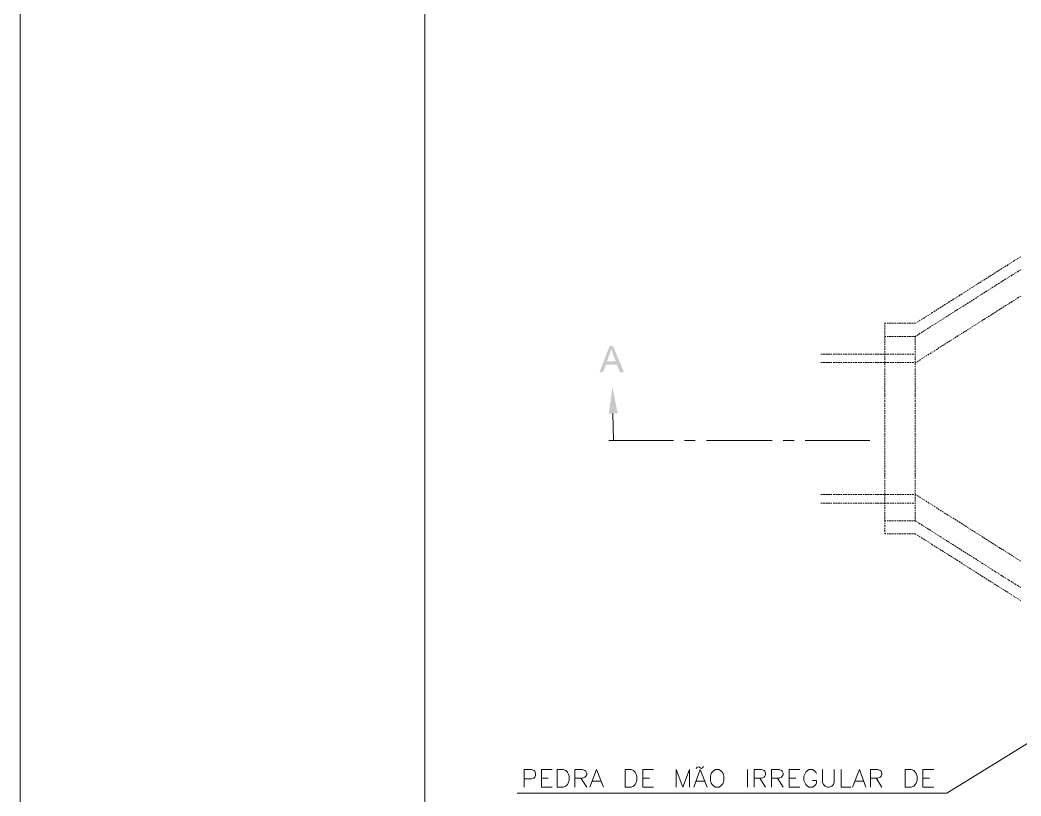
# Model space of a CAD drawing. Header units: feet. Extents: x 203667 to 205527, y 9204857 to 9205156.
# Drawn here: x 204236.12 to 204242.97, y 9205145.51 to 9205150.82 of the extents above; entities that cross this region are included whole.
import ezdxf

# ---------------------------------------------------------------- set-up
doc = ezdxf.new("R2010")
doc.units = ezdxf.units.FT
doc.header["$LTSCALE"] = 0.3
doc.header["$MEASUREMENT"] = 0
doc.layers.add('DRENAGEM a executar', color=242, linetype='Continuous', lineweight=30)

msp = doc.modelspace()

# ---------------------------------------------------------------- hatches: boundary and pattern name
at = {"layer": 'DRENAGEM a executar', "lineweight": 20}
for points in [[(204240.1755, 9205148.5936), (204240.1524, 9205148.5936), (204240.0832, 9205148.4133), (204240.1062, 9205148.4133), (204240.1279, 9205148.4667), (204240.2014, 9205148.4667), (204240.1351, 9205148.4883), (204240.1538, 9205148.5402), (204240.1567, 9205148.5503), (204240.1596, 9205148.5604), (204240.1625, 9205148.5691), (204240.1639, 9205148.5748)], [(204240.1755, 9205148.5936), (204240.1639, 9205148.5748), (204240.1654, 9205148.5676), (204240.1697, 9205148.5575), (204240.1726, 9205148.5489), (204240.1755, 9205148.5359), (204240.1957, 9205148.4883), (204240.1351, 9205148.4883), (204240.2014, 9205148.4667), (204240.2231, 9205148.4133), (204240.2505, 9205148.4133)], [(204240.1466, 9205148.1306), (204240.1726, 9205148.3123), (204240.2072, 9205148.1335)]]:
    msp.add_hatch(color=7, dxfattribs=at).paths.add_polyline_path(points)

# ---------------------------------------------------------------- linework, layer by layer
at = {"layer": 'DRENAGEM a executar', "color": 7, "lineweight": 20}
msp.add_lwpolyline([(204236.1186, 9205135.4888), (204264.2641, 9205135.4888), (204264.2641, 9205156.1344), (204236.1186, 9205156.1344)], close=True, dxfattribs=at)
for points in [[(204238.8889, 9205154.4118), (204238.8889, 9205137.7706), (204262.0205, 9205137.7706), (204262.0205, 9205154.4118)], [(204242.9129, 9205149.1719), (204242.9216, 9205149.1777)], [(204242.9259, 9205149.1806), (204242.936, 9205149.1864)], [(204242.9403, 9205149.1907), (204242.9504, 9205149.195)], [(204242.9562, 9205149.1994), (204242.9649, 9205149.2037)], [(204242.7976, 9205149.0984), (204242.8091, 9205149.1056)], [(204242.812, 9205149.1085), (204242.8221, 9205149.1143)], [(204242.8278, 9205149.1171), (204242.8365, 9205149.1229)], [(204242.8408, 9205149.1258), (204242.8495, 9205149.1316)], [(204242.8553, 9205149.1344), (204242.8653, 9205149.1417)], [(204242.8697, 9205149.1431), (204242.8798, 9205149.1503)], [(204242.8841, 9205149.1546), (204242.8928, 9205149.159)], [(204242.8985, 9205149.1633), (204242.9072, 9205149.1676)], [(204242.9403, 9205149.0998), (204242.949, 9205149.1056)], [(204242.9533, 9205149.1085), (204242.9649, 9205149.1157)], [(204242.6836, 9205149.0263), (204242.6937, 9205149.0335)], [(204242.698, 9205149.0364), (204242.7081, 9205149.0421)], [(204242.7125, 9205149.045), (204242.7226, 9205149.0508)], [(204242.7269, 9205149.0537), (204242.7355, 9205149.0609)], [(204242.7413, 9205149.0623), (204242.7514, 9205149.0695)], [(204242.7543, 9205149.0724), (204242.7658, 9205149.0782)], [(204242.7702, 9205149.0811), (204242.7788, 9205149.0869)], [(204242.7846, 9205149.0897), (204242.7932, 9205149.0969)], [(204242.8264, 9205149.0277), (204242.8351, 9205149.0349)], [(204242.8394, 9205149.0364), (204242.8495, 9205149.0436)], [(204242.8538, 9205149.0465), (204242.8639, 9205149.0522)], [(204242.8697, 9205149.0551), (204242.8783, 9205149.0609)], [(204242.8827, 9205149.0638), (204242.8913, 9205149.0695)], [(204242.8971, 9205149.0724), (204242.9072, 9205149.0796)], [(204242.9101, 9205149.0811), (204242.9216, 9205149.0883)], [(204242.9259, 9205149.0912), (204242.9346, 9205149.0969)], [(204242.5827, 9205148.9643), (204242.5942, 9205148.9686)], [(204242.5985, 9205148.9729), (204242.6072, 9205148.9787)], [(204242.6129, 9205148.9816), (204242.6216, 9205148.9873)], [(204242.6259, 9205148.9917), (204242.6375, 9205148.996)], [(204242.6404, 9205149.0003), (204242.6504, 9205149.0046)], [(204242.6562, 9205149.009), (204242.6649, 9205149.0133)], [(204242.6692, 9205149.0176), (204242.6793, 9205149.0248)], [(204242.7254, 9205148.9643), (204242.7355, 9205148.97)], [(204242.7413, 9205148.9744), (204242.75, 9205148.9787)], [(204242.7543, 9205148.983), (204242.7629, 9205148.9873)], [(204242.7687, 9205148.9917), (204242.7774, 9205148.9989)], [(204242.7831, 9205149.0003), (204242.7932, 9205149.0075)], [(204242.7961, 9205149.0104), (204242.8062, 9205149.0162)], [(204242.812, 9205149.0191), (204242.8206, 9205149.0248)], [(204242.4687, 9205148.8907), (204242.4803, 9205148.8979)], [(204242.4846, 9205148.8994), (204242.4932, 9205148.9066)], [(204242.499, 9205148.908), (204242.5077, 9205148.9152)], [(204242.512, 9205148.9181), (204242.5235, 9205148.9239)], [(204242.5264, 9205148.9268), (204242.5365, 9205148.9325)], [(204242.5423, 9205148.9354), (204242.5509, 9205148.9426)], [(204242.5553, 9205148.9441), (204242.5639, 9205148.9513)], [(204242.5697, 9205148.9556), (204242.5798, 9205148.9599)], [(204242.6115, 9205148.8921), (204242.6216, 9205148.8979)], [(204242.6259, 9205148.9008), (204242.636, 9205148.9066)], [(204242.6404, 9205148.9094), (204242.649, 9205148.9167)], [(204242.6548, 9205148.9181), (204242.6649, 9205148.9253)], [(204242.6678, 9205148.9296), (204242.6793, 9205148.934)], [(204242.6836, 9205148.9383), (204242.6923, 9205148.9426)], [(204242.698, 9205148.9469), (204242.7067, 9205148.9527)], [(204242.711, 9205148.9556), (204242.7226, 9205148.9614)], [(204242.9, 9205148.8921), (204242.9086, 9205148.8994)], [(204242.9144, 9205148.9037), (204242.923, 9205148.908)], [(204242.9274, 9205148.9123), (204242.9389, 9205148.9167)], [(204242.9418, 9205148.921), (204242.9519, 9205148.9268)], [(204242.9577, 9205148.9296), (204242.9663, 9205148.9354)], [(204242.3706, 9205148.8272), (204242.3793, 9205148.8344)], [(204242.3851, 9205148.8373), (204242.3937, 9205148.8431)], [(204242.398, 9205148.846), (204242.4081, 9205148.8518)], [(204242.4125, 9205148.8546), (204242.4226, 9205148.8619)], [(204242.4283, 9205148.8633), (204242.437, 9205148.8705)], [(204242.4413, 9205148.8734), (204242.45, 9205148.8792)], [(204242.4557, 9205148.882), (204242.4658, 9205148.8878)], [(204242.512, 9205148.8287), (204242.5206, 9205148.8359)], [(204242.5264, 9205148.8373), (204242.5351, 9205148.8445)], [(204242.5394, 9205148.8474), (204242.5509, 9205148.8532)], [(204242.5538, 9205148.8561), (204242.5639, 9205148.8619)], [(204242.5697, 9205148.8647), (204242.5783, 9205148.8705)], [(204242.5827, 9205148.8734), (204242.5928, 9205148.8806)], [(204242.5971, 9205148.882), (204242.6072, 9205148.8893)], [(204242.786, 9205148.8215), (204242.7947, 9205148.8272)], [(204242.799, 9205148.8301), (204242.8091, 9205148.8359)], [(204242.8134, 9205148.8388), (204242.8235, 9205148.846)], [(204242.8278, 9205148.8474), (204242.8379, 9205148.8546)], [(204242.8423, 9205148.8561), (204242.8524, 9205148.8633)], [(204242.8567, 9205148.8662), (204242.8653, 9205148.8719)], [(204242.8711, 9205148.8748), (204242.8812, 9205148.8806)], [(204242.8841, 9205148.8835), (204242.8956, 9205148.8907)], [(204242.2567, 9205148.7566), (204242.2654, 9205148.7609)], [(204242.2697, 9205148.7652), (204242.2783, 9205148.7695)], [(204242.2841, 9205148.7739), (204242.2942, 9205148.7796)], [(204242.2985, 9205148.7825), (204242.3086, 9205148.7883)], [(204242.3129, 9205148.7926), (204242.3216, 9205148.7969)], [(204242.3274, 9205148.8013), (204242.336, 9205148.8056)], [(204242.3418, 9205148.8099), (204242.3519, 9205148.8143)], [(204242.3548, 9205148.8186), (204242.3649, 9205148.8258)], [(204242.398, 9205148.7566), (204242.4067, 9205148.7623)], [(204242.4125, 9205148.7652), (204242.4211, 9205148.771)], [(204242.4254, 9205148.7753), (204242.437, 9205148.7796)], [(204242.4399, 9205148.784), (204242.45, 9205148.7883)], [(204242.4557, 9205148.7926), (204242.4644, 9205148.7998)], [(204242.4687, 9205148.8013), (204242.4774, 9205148.8085)], [(204242.4831, 9205148.8114), (204242.4932, 9205148.8171)], [(204242.4961, 9205148.82), (204242.5077, 9205148.8258)], [(204242.6851, 9205148.758), (204242.6937, 9205148.7623)], [(204242.6995, 9205148.7667), (204242.7096, 9205148.7739)], [(204242.7125, 9205148.7753), (204242.724, 9205148.7825)], [(204242.7283, 9205148.7854), (204242.737, 9205148.7912)], [(204242.7428, 9205148.7941), (204242.7514, 9205148.7998)], [(204242.7557, 9205148.8027), (204242.7673, 9205148.8099)], [(204242.7702, 9205148.8114), (204242.7803, 9205148.8186)], [(204242.0346, 9205148.7407), (204242.0346, 9205148.7494), (204242.0432, 9205148.7494)], [(204242.0346, 9205148.7234), (204242.0346, 9205148.7335)], [(204242.0346, 9205148.7061), (204242.0346, 9205148.7176)], [(204242.0346, 9205148.6888), (204242.0346, 9205148.7003)], [(204242.0505, 9205148.7494), (204242.0605, 9205148.7494)], [(204242.0663, 9205148.7494), (204242.0779, 9205148.7494)], [(204242.0836, 9205148.7494), (204242.0952, 9205148.7494)], [(204242.1009, 9205148.7494), (204242.111, 9205148.7494)], [(204242.1182, 9205148.7494), (204242.1283, 9205148.7494)], [(204242.1341, 9205148.7494), (204242.1456, 9205148.7494)], [(204242.15, 9205148.7494), (204242.1629, 9205148.7494)], [(204242.1687, 9205148.7494), (204242.1788, 9205148.7494)], [(204242.186, 9205148.7494), (204242.1961, 9205148.7494)], [(204242.2004, 9205148.7494), (204242.2134, 9205148.7494)], [(204242.2178, 9205148.7494), (204242.2307, 9205148.7494)], [(204242.2351, 9205148.7494), (204242.2437, 9205148.7494)], [(204242.2437, 9205148.7494), (204242.2509, 9205148.7522)], [(204242.2841, 9205148.683), (204242.2928, 9205148.6902)], [(204242.2985, 9205148.6931), (204242.3072, 9205148.6989)], [(204242.3115, 9205148.7018), (204242.3216, 9205148.7075)], [(204242.3259, 9205148.7104), (204242.336, 9205148.7176)], [(204242.3418, 9205148.7191), (204242.3504, 9205148.7263)], [(204242.3548, 9205148.7306), (204242.3634, 9205148.7349)], [(204242.3692, 9205148.7393), (204242.3793, 9205148.7436)], [(204242.3822, 9205148.7479), (204242.3937, 9205148.7522)], [(204242.5711, 9205148.6844), (204242.5798, 9205148.6917)], [(204242.5855, 9205148.6931), (204242.5956, 9205148.7003)], [(204242.5985, 9205148.7046), (204242.6101, 9205148.709)], [(204242.6144, 9205148.7133), (204242.623, 9205148.7176)], [(204242.6288, 9205148.7219), (204242.6375, 9205148.7277)], [(204242.6418, 9205148.7306), (204242.6533, 9205148.7364)], [(204242.6562, 9205148.7407), (204242.6663, 9205148.745)], [(204242.6721, 9205148.7494), (204242.6807, 9205148.7537)], [(204242.0346, 9205148.6729), (204242.0346, 9205148.683)], [(204242.0346, 9205148.6585), (204242.0346, 9205148.6657)], [(204242.0346, 9205148.6498), (204242.0346, 9205148.6585), (204242.0432, 9205148.6585)], [(204242.0346, 9205148.6325), (204242.0346, 9205148.6455)], [(204242.0346, 9205148.6152), (204242.0346, 9205148.6282)], [(204242.0505, 9205148.6585), (204242.0605, 9205148.6585)], [(204242.0663, 9205148.6585), (204242.0779, 9205148.6585)], [(204242.0836, 9205148.6585), (204242.0952, 9205148.6585)], [(204242.1009, 9205148.6585), (204242.111, 9205148.6585)], [(204242.1182, 9205148.6585), (204242.1283, 9205148.6585)], [(204242.1341, 9205148.6585), (204242.1456, 9205148.6585)], [(204242.15, 9205148.6585), (204242.1629, 9205148.6585)], [(204242.1687, 9205148.6585), (204242.1788, 9205148.6585)], [(204242.186, 9205148.6585), (204242.1961, 9205148.6585)], [(204242.2004, 9205148.6585), (204242.2134, 9205148.6585)], [(204242.2178, 9205148.6585), (204242.2307, 9205148.6585)], [(204242.2351, 9205148.6585), (204242.2437, 9205148.6585), (204242.2437, 9205148.6498)], [(204242.2423, 9205148.6585), (204242.2495, 9205148.6628)], [(204242.2437, 9205148.6455), (204242.2437, 9205148.6325)], [(204242.2437, 9205148.6282), (204242.2437, 9205148.6152)], [(204242.2553, 9205148.6657), (204242.2654, 9205148.6715)], [(204242.2682, 9205148.6744), (204242.2783, 9205148.6816)], [(204242.4716, 9205148.6224), (204242.4817, 9205148.6282)], [(204242.4846, 9205148.6311), (204242.4947, 9205148.6369)], [(204242.5004, 9205148.6397), (204242.5091, 9205148.6455)], [(204242.5149, 9205148.6484), (204242.5235, 9205148.6556)], [(204242.5279, 9205148.657), (204242.5379, 9205148.6643)], [(204242.5423, 9205148.6671), (204242.5524, 9205148.6729)], [(204242.5581, 9205148.6758), (204242.5668, 9205148.6816)], [(204242.0346, 9205148.6008), (204242.0346, 9205148.6109)], [(204242.0346, 9205148.5835), (204242.0346, 9205148.5936)], [(204242.0346, 9205148.5662), (204242.0346, 9205148.5777)], [(204242.0346, 9205148.5489), (204242.0346, 9205148.5604)], [(204242.2437, 9205148.6109), (204242.2437, 9205148.6008)], [(204242.2437, 9205148.5936), (204242.2437, 9205148.5835)], [(204242.2437, 9205148.5777), (204242.2437, 9205148.5662)], [(204242.2437, 9205148.5604), (204242.2437, 9205148.5489)], [(204242.3562, 9205148.5503), (204242.3663, 9205148.5546)], [(204242.3721, 9205148.559), (204242.3807, 9205148.5633)], [(204242.3865, 9205148.5676), (204242.3952, 9205148.5748)], [(204242.3995, 9205148.5763), (204242.4081, 9205148.5835)], [(204242.4139, 9205148.5864), (204242.424, 9205148.5921)], [(204242.4283, 9205148.595), (204242.4384, 9205148.6008)], [(204242.4428, 9205148.6037), (204242.4514, 9205148.6109)], [(204242.4572, 9205148.6123), (204242.4658, 9205148.6195)], [(204241.6077, 9205148.5373), (204241.5976, 9205148.5373)], [(204241.625, 9205148.5373), (204241.612, 9205148.5373)], [(204241.6423, 9205148.5373), (204241.6293, 9205148.5373)], [(204241.6596, 9205148.5373), (204241.6466, 9205148.5373)], [(204241.674, 9205148.5373), (204241.6639, 9205148.5373)], [(204241.6928, 9205148.5373), (204241.6812, 9205148.5373)], [(204241.7086, 9205148.5373), (204241.6971, 9205148.5373)], [(204241.7274, 9205148.5373), (204241.7144, 9205148.5373)], [(204241.7418, 9205148.5373), (204241.7317, 9205148.5373)], [(204241.7591, 9205148.5373), (204241.749, 9205148.5373)], [(204241.7764, 9205148.5373), (204241.7649, 9205148.5373)], [(204241.7937, 9205148.5373), (204241.7822, 9205148.5373)], [(204241.8096, 9205148.5373), (204241.7995, 9205148.5373)], [(204241.8269, 9205148.5373), (204241.8168, 9205148.5373)], [(204241.8442, 9205148.5373), (204241.8327, 9205148.5373)], [(204241.8615, 9205148.5373), (204241.85, 9205148.5373)], [(204241.8774, 9205148.5373), (204241.8673, 9205148.5373)], [(204241.8947, 9205148.5373), (204241.8846, 9205148.5373)], [(204241.912, 9205148.5373), (204241.9005, 9205148.5373)], [(204241.9293, 9205148.5373), (204241.9178, 9205148.5373)], [(204241.9466, 9205148.5373), (204241.9336, 9205148.5373)], [(204241.9625, 9205148.5373), (204241.9524, 9205148.5373)], [(204241.9798, 9205148.5373), (204241.9697, 9205148.5373)], [(204241.9971, 9205148.5373), (204241.9841, 9205148.5373)], [(204242.0144, 9205148.5373), (204242.0014, 9205148.5373)], [(204242.0303, 9205148.5373), (204242.0187, 9205148.5373)], [(204242.0346, 9205148.533), (204242.0346, 9205148.5431)], [(204242.0346, 9205148.5157), (204242.0346, 9205148.5258)], [(204242.0346, 9205148.4984), (204242.0346, 9205148.5099)], [(204242.0346, 9205148.4811), (204242.0346, 9205148.4926)], [(204242.0476, 9205148.5373), (204242.036, 9205148.5373)], [(204242.0634, 9205148.5373), (204242.0519, 9205148.5373)], [(204242.0822, 9205148.5373), (204242.0692, 9205148.5373)], [(204242.0966, 9205148.5373), (204242.0865, 9205148.5373)], [(204242.1139, 9205148.5373), (204242.1038, 9205148.5373)], [(204242.1312, 9205148.5373), (204242.1197, 9205148.5373)], [(204242.1485, 9205148.5373), (204242.137, 9205148.5373)], [(204242.1644, 9205148.5373), (204242.1543, 9205148.5373)], [(204242.1817, 9205148.5373), (204242.1716, 9205148.5373)], [(204242.199, 9205148.5373), (204242.1875, 9205148.5373)], [(204242.2163, 9205148.5373), (204242.2048, 9205148.5373)], [(204242.2336, 9205148.5373), (204242.2221, 9205148.5373)], [(204242.2437, 9205148.5431), (204242.2437, 9205148.533)], [(204242.2437, 9205148.5258), (204242.2437, 9205148.5157)], [(204242.2437, 9205148.5099), (204242.2437, 9205148.4984)], [(204242.2437, 9205148.4926), (204242.2437, 9205148.4811)], [(204242.2581, 9205148.4854), (204242.2668, 9205148.4926)], [(204242.2726, 9205148.4941), (204242.2798, 9205148.5013)], [(204242.2855, 9205148.5056), (204242.2956, 9205148.5099)], [(204242.3, 9205148.5143), (204242.3101, 9205148.5186)], [(204242.3158, 9205148.5229), (204242.323, 9205148.5287)], [(204242.3288, 9205148.5316), (204242.3375, 9205148.5373)], [(204242.3432, 9205148.5402), (204242.3533, 9205148.546)], [(204241.6077, 9205148.4796), (204241.5976, 9205148.4796)], [(204241.625, 9205148.4796), (204241.612, 9205148.4796)], [(204241.6423, 9205148.4796), (204241.6293, 9205148.4796)], [(204241.6596, 9205148.4796), (204241.6466, 9205148.4796)], [(204241.674, 9205148.4796), (204241.6639, 9205148.4796)], [(204241.6928, 9205148.4796), (204241.6812, 9205148.4796)], [(204241.7086, 9205148.4796), (204241.6971, 9205148.4796)], [(204241.7274, 9205148.4796), (204241.7144, 9205148.4796)], [(204241.7418, 9205148.4796), (204241.7317, 9205148.4796)], [(204241.7591, 9205148.4796), (204241.749, 9205148.4796)], [(204241.7764, 9205148.4796), (204241.7649, 9205148.4796)], [(204241.7937, 9205148.4796), (204241.7822, 9205148.4796)], [(204241.8096, 9205148.4796), (204241.7995, 9205148.4796)], [(204241.8269, 9205148.4796), (204241.8168, 9205148.4796)], [(204241.8442, 9205148.4796), (204241.8327, 9205148.4796)], [(204241.8615, 9205148.4796), (204241.85, 9205148.4796)], [(204241.8774, 9205148.4796), (204241.8673, 9205148.4796)], [(204241.8947, 9205148.4796), (204241.8846, 9205148.4796)], [(204241.912, 9205148.4796), (204241.9005, 9205148.4796)], [(204241.9293, 9205148.4796), (204241.9178, 9205148.4796)], [(204241.9466, 9205148.4796), (204241.9336, 9205148.4796)], [(204241.9625, 9205148.4796), (204241.9524, 9205148.4796)], [(204241.9798, 9205148.4796), (204241.9697, 9205148.4796)], [(204241.9971, 9205148.4796), (204241.9841, 9205148.4796)], [(204242.0144, 9205148.4796), (204242.0014, 9205148.4796)], [(204242.0303, 9205148.4796), (204242.0187, 9205148.4796)], [(204242.0346, 9205148.4652), (204242.0346, 9205148.4753)], [(204242.0346, 9205148.4479), (204242.0346, 9205148.458)], [(204242.0346, 9205148.4306), (204242.0346, 9205148.4407)], [(204242.0346, 9205148.4133), (204242.0346, 9205148.4248)], [(204242.0476, 9205148.4796), (204242.036, 9205148.4796)], [(204242.0634, 9205148.4796), (204242.0519, 9205148.4796)], [(204242.0822, 9205148.4796), (204242.0692, 9205148.4796)], [(204242.0966, 9205148.4796), (204242.0865, 9205148.4796)], [(204242.1139, 9205148.4796), (204242.1038, 9205148.4796)], [(204242.1312, 9205148.4796), (204242.1197, 9205148.4796)], [(204242.1485, 9205148.4796), (204242.137, 9205148.4796)], [(204242.1644, 9205148.4796), (204242.1543, 9205148.4796)], [(204242.1817, 9205148.4796), (204242.1716, 9205148.4796)], [(204242.199, 9205148.4796), (204242.1875, 9205148.4796)], [(204242.2163, 9205148.4796), (204242.2048, 9205148.4796)], [(204242.2336, 9205148.4796), (204242.2221, 9205148.4796)], [(204242.2437, 9205148.4796), (204242.2524, 9205148.4825)], [(204242.2437, 9205148.4753), (204242.2437, 9205148.4652)], [(204242.2437, 9205148.458), (204242.2437, 9205148.4479)], [(204242.2437, 9205148.4407), (204242.2437, 9205148.4306)], [(204242.2437, 9205148.4248), (204242.2437, 9205148.4133)], [(204242.0346, 9205148.396), (204242.0346, 9205148.4075)], [(204242.0346, 9205148.3801), (204242.0346, 9205148.3902)], [(204242.0346, 9205148.3628), (204242.0346, 9205148.3729)], [(204242.0346, 9205148.3455), (204242.0346, 9205148.3585)], [(204242.2437, 9205148.4075), (204242.2437, 9205148.396)], [(204242.2437, 9205148.3902), (204242.2437, 9205148.3801)], [(204242.2437, 9205148.3729), (204242.2437, 9205148.3628)], [(204242.2437, 9205148.3585), (204242.2437, 9205148.3455)], [(204242.0346, 9205148.3282), (204242.0346, 9205148.3412)], [(204242.0346, 9205148.3123), (204242.0346, 9205148.3239)], [(204242.0346, 9205148.295), (204242.0346, 9205148.3066)], [(204242.0346, 9205148.2777), (204242.0346, 9205148.2907)], [(204242.2437, 9205148.3412), (204242.2437, 9205148.3282)], [(204242.2437, 9205148.3239), (204242.2437, 9205148.3123)], [(204242.2437, 9205148.3066), (204242.2437, 9205148.295)], [(204242.2437, 9205148.2907), (204242.2437, 9205148.2777)], [(204242.0346, 9205148.2604), (204242.0346, 9205148.2734)], [(204242.0346, 9205148.246), (204242.0346, 9205148.2561)], [(204242.0346, 9205148.2287), (204242.0346, 9205148.2388)], [(204242.0346, 9205148.2114), (204242.0346, 9205148.2229)], [(204242.2437, 9205148.2734), (204242.2437, 9205148.2604)], [(204242.2437, 9205148.2561), (204242.2437, 9205148.246)], [(204242.2437, 9205148.2388), (204242.2437, 9205148.2287)], [(204242.2437, 9205148.2229), (204242.2437, 9205148.2114)], [(204242.0346, 9205148.1941), (204242.0346, 9205148.2056)], [(204242.0346, 9205148.1782), (204242.0346, 9205148.1883)], [(204242.0346, 9205148.1609), (204242.0346, 9205148.171)], [(204242.0346, 9205148.1436), (204242.0346, 9205148.1551)], [(204242.2437, 9205148.2056), (204242.2437, 9205148.1941)], [(204242.2437, 9205148.1883), (204242.2437, 9205148.1782)], [(204242.2437, 9205148.171), (204242.2437, 9205148.1609)], [(204242.2437, 9205148.1551), (204242.2437, 9205148.1436)], [(204240.1755, 9205148.1306), (204240.1798, 9205147.9474)], [(204242.0346, 9205148.1263), (204242.0346, 9205148.1378)], [(204242.0346, 9205148.109), (204242.0346, 9205148.1205)], [(204242.0346, 9205148.0931), (204242.0346, 9205148.1032)], [(204242.0346, 9205148.0758), (204242.0346, 9205148.0859)], [(204242.2437, 9205148.1378), (204242.2437, 9205148.1263)], [(204242.2437, 9205148.1205), (204242.2437, 9205148.109)], [(204242.2437, 9205148.1032), (204242.2437, 9205148.0931)], [(204242.2437, 9205148.0859), (204242.2437, 9205148.0758)], [(204242.0346, 9205148.0585), (204242.0346, 9205148.07)], [(204242.0346, 9205148.0412), (204242.0346, 9205148.0527)], [(204242.0346, 9205148.0268), (204242.0346, 9205148.0354)], [(204242.0346, 9205148.0268), (204242.0346, 9205148.021)], [(204242.0346, 9205148.0152), (204242.0346, 9205148.0037)], [(204242.2437, 9205148.07), (204242.2437, 9205148.0585)], [(204242.2437, 9205148.0527), (204242.2437, 9205148.0412)], [(204242.2437, 9205148.0354), (204242.2437, 9205148.0268)], [(204242.2437, 9205148.021), (204242.2437, 9205148.0268)], [(204242.2437, 9205148.0037), (204242.2437, 9205148.0152)], [(204240.5894, 9205147.9474), (204240.1466, 9205147.9474)], [(204240.738, 9205147.9474), (204240.6644, 9205147.9474)], [(204241.2644, 9205147.9474), (204240.8144, 9205147.9474)], [(204241.4144, 9205147.9474), (204241.3408, 9205147.9474)], [(204241.9322, 9205147.9474), (204241.4894, 9205147.9474)], [(204242.0346, 9205147.9979), (204242.0346, 9205147.9864)], [(204242.0346, 9205147.9806), (204242.0346, 9205147.9705)], [(204242.0346, 9205147.9633), (204242.0346, 9205147.9532)], [(204242.0346, 9205147.9474), (204242.0346, 9205147.9359)], [(204242.2437, 9205147.9864), (204242.2437, 9205147.9979)], [(204242.2437, 9205147.9705), (204242.2437, 9205147.9806)], [(204242.2437, 9205147.9532), (204242.2437, 9205147.9633)], [(204242.2437, 9205147.9359), (204242.2437, 9205147.9474)], [(204242.0346, 9205147.9301), (204242.0346, 9205147.9186)], [(204242.0346, 9205147.9128), (204242.0346, 9205147.9013)], [(204242.0346, 9205147.8955), (204242.0346, 9205147.8854)], [(204242.0346, 9205147.8782), (204242.0346, 9205147.8681)], [(204242.2437, 9205147.9186), (204242.2437, 9205147.9301)], [(204242.2437, 9205147.9013), (204242.2437, 9205147.9128)], [(204242.2437, 9205147.8854), (204242.2437, 9205147.8955)], [(204242.2437, 9205147.8681), (204242.2437, 9205147.8782)], [(204242.0346, 9205147.8623), (204242.0346, 9205147.8508)], [(204242.0346, 9205147.845), (204242.0346, 9205147.8335)], [(204242.0346, 9205147.8277), (204242.0346, 9205147.8176)], [(204242.0346, 9205147.8104), (204242.0346, 9205147.8003)], [(204242.2437, 9205147.8508), (204242.2437, 9205147.8623)], [(204242.2437, 9205147.8335), (204242.2437, 9205147.845)], [(204242.2437, 9205147.8176), (204242.2437, 9205147.8277)], [(204242.2437, 9205147.8003), (204242.2437, 9205147.8104)], [(204242.0346, 9205147.796), (204242.0346, 9205147.783)], [(204242.0346, 9205147.7787), (204242.0346, 9205147.7657)], [(204242.0346, 9205147.7614), (204242.0346, 9205147.7498)], [(204242.0346, 9205147.7441), (204242.0346, 9205147.7325)], [(204242.2437, 9205147.783), (204242.2437, 9205147.796)], [(204242.2437, 9205147.7657), (204242.2437, 9205147.7787)], [(204242.2437, 9205147.7498), (204242.2437, 9205147.7614)], [(204242.2437, 9205147.7325), (204242.2437, 9205147.7441)], [(204242.0346, 9205147.7282), (204242.0346, 9205147.7152)], [(204242.0346, 9205147.7109), (204242.0346, 9205147.6979)], [(204242.0346, 9205147.6936), (204242.0346, 9205147.6835)], [(204242.0346, 9205147.6763), (204242.0346, 9205147.6662)], [(204242.2437, 9205147.7152), (204242.2437, 9205147.7282)], [(204242.2437, 9205147.6979), (204242.2437, 9205147.7109)], [(204242.2437, 9205147.6835), (204242.2437, 9205147.6936)], [(204242.2437, 9205147.6662), (204242.2437, 9205147.6763)], [(204242.0346, 9205147.6604), (204242.0346, 9205147.6489)], [(204242.0346, 9205147.6431), (204242.0346, 9205147.6316)], [(204242.0346, 9205147.6258), (204242.0346, 9205147.6157)], [(204242.0346, 9205147.6085), (204242.0346, 9205147.5984)], [(204242.2437, 9205147.6489), (204242.2437, 9205147.6604)], [(204242.2437, 9205147.6316), (204242.2437, 9205147.6431)], [(204242.2437, 9205147.6157), (204242.2437, 9205147.6258)], [(204242.2437, 9205147.5984), (204242.2437, 9205147.6085)], [(204241.6077, 9205147.5768), (204241.5976, 9205147.5768)], [(204241.625, 9205147.5768), (204241.612, 9205147.5768)], [(204241.6423, 9205147.5768), (204241.6293, 9205147.5768)], [(204241.6596, 9205147.5768), (204241.6466, 9205147.5768)], [(204241.674, 9205147.5768), (204241.6639, 9205147.5768)], [(204241.6928, 9205147.5768), (204241.6812, 9205147.5768)], [(204241.7086, 9205147.5768), (204241.6971, 9205147.5768)], [(204241.7274, 9205147.5768), (204241.7144, 9205147.5768)], [(204241.7418, 9205147.5768), (204241.7317, 9205147.5768)], [(204241.7591, 9205147.5768), (204241.749, 9205147.5768)], [(204241.7764, 9205147.5768), (204241.7649, 9205147.5768)], [(204241.7937, 9205147.5768), (204241.7822, 9205147.5768)], [(204241.8096, 9205147.5768), (204241.7995, 9205147.5768)], [(204241.8269, 9205147.5768), (204241.8168, 9205147.5768)], [(204241.8442, 9205147.5768), (204241.8327, 9205147.5768)], [(204241.8615, 9205147.5768), (204241.85, 9205147.5768)], [(204241.8774, 9205147.5768), (204241.8673, 9205147.5768)], [(204241.8947, 9205147.5768), (204241.8846, 9205147.5768)], [(204241.912, 9205147.5768), (204241.9005, 9205147.5768)], [(204241.9293, 9205147.5768), (204241.9178, 9205147.5768)], [(204241.9466, 9205147.5768), (204241.9336, 9205147.5768)], [(204241.9625, 9205147.5768), (204241.9524, 9205147.5768)], [(204241.9798, 9205147.5768), (204241.9697, 9205147.5768)], [(204241.9971, 9205147.5768), (204241.9841, 9205147.5768)], [(204242.0144, 9205147.5768), (204242.0014, 9205147.5768)], [(204242.0303, 9205147.5768), (204242.0187, 9205147.5768)], [(204242.0346, 9205147.5912), (204242.0346, 9205147.5811)], [(204242.0346, 9205147.5753), (204242.0346, 9205147.5638)], [(204242.0346, 9205147.558), (204242.0346, 9205147.5465)], [(204242.0346, 9205147.5407), (204242.0346, 9205147.5306)], [(204242.0476, 9205147.5768), (204242.036, 9205147.5768)], [(204242.0634, 9205147.5768), (204242.0519, 9205147.5768)], [(204242.0822, 9205147.5768), (204242.0692, 9205147.5768)], [(204242.0966, 9205147.5768), (204242.0865, 9205147.5768)], [(204242.1139, 9205147.5768), (204242.1038, 9205147.5768)], [(204242.1312, 9205147.5768), (204242.1197, 9205147.5768)], [(204242.1485, 9205147.5768), (204242.137, 9205147.5768)], [(204242.1644, 9205147.5768), (204242.1543, 9205147.5768)], [(204242.1817, 9205147.5768), (204242.1716, 9205147.5768)], [(204242.199, 9205147.5768), (204242.1875, 9205147.5768)], [(204242.2163, 9205147.5768), (204242.2048, 9205147.5768)], [(204242.2336, 9205147.5768), (204242.2221, 9205147.5768)], [(204242.2437, 9205147.5811), (204242.2437, 9205147.5912)], [(204242.2437, 9205147.5768), (204242.2524, 9205147.5739)], [(204242.2437, 9205147.5638), (204242.2437, 9205147.5753)], [(204242.2437, 9205147.5465), (204242.2437, 9205147.558)], [(204242.2437, 9205147.5306), (204242.2437, 9205147.5407)], [(204242.2581, 9205147.571), (204242.2668, 9205147.5638)], [(204242.2726, 9205147.5623), (204242.2798, 9205147.5551)], [(204242.2855, 9205147.5508), (204242.2956, 9205147.5465)], [(204242.3, 9205147.5421), (204242.3101, 9205147.5378)], [(204242.3158, 9205147.5335), (204242.323, 9205147.5277)], [(204241.6077, 9205147.5191), (204241.5976, 9205147.5191)], [(204241.625, 9205147.5191), (204241.612, 9205147.5191)], [(204241.6423, 9205147.5191), (204241.6293, 9205147.5191)], [(204241.6596, 9205147.5191), (204241.6466, 9205147.5191)], [(204241.674, 9205147.5191), (204241.6639, 9205147.5191)], [(204241.6928, 9205147.5191), (204241.6812, 9205147.5191)], [(204241.7086, 9205147.5191), (204241.6971, 9205147.5191)], [(204241.7274, 9205147.5191), (204241.7144, 9205147.5191)], [(204241.7418, 9205147.5191), (204241.7317, 9205147.5191)], [(204241.7591, 9205147.5191), (204241.749, 9205147.5191)], [(204241.7764, 9205147.5191), (204241.7649, 9205147.5191)], [(204241.7937, 9205147.5191), (204241.7822, 9205147.5191)], [(204241.8096, 9205147.5191), (204241.7995, 9205147.5191)], [(204241.8269, 9205147.5191), (204241.8168, 9205147.5191)], [(204241.8442, 9205147.5191), (204241.8327, 9205147.5191)], [(204241.8615, 9205147.5191), (204241.85, 9205147.5191)], [(204241.8774, 9205147.5191), (204241.8673, 9205147.5191)], [(204241.8947, 9205147.5191), (204241.8846, 9205147.5191)], [(204241.912, 9205147.5191), (204241.9005, 9205147.5191)], [(204241.9293, 9205147.5191), (204241.9178, 9205147.5191)], [(204241.9466, 9205147.5191), (204241.9336, 9205147.5191)], [(204241.9625, 9205147.5191), (204241.9524, 9205147.5191)], [(204241.9798, 9205147.5191), (204241.9697, 9205147.5191)], [(204241.9971, 9205147.5191), (204241.9841, 9205147.5191)], [(204242.0144, 9205147.5191), (204242.0014, 9205147.5191)], [(204242.0303, 9205147.5191), (204242.0187, 9205147.5191)], [(204242.0346, 9205147.5234), (204242.0346, 9205147.5133)], [(204242.0346, 9205147.5075), (204242.0346, 9205147.496)], [(204242.0346, 9205147.4902), (204242.0346, 9205147.4787)], [(204242.0346, 9205147.4729), (204242.0346, 9205147.4628)], [(204242.0476, 9205147.5191), (204242.036, 9205147.5191)], [(204242.0634, 9205147.5191), (204242.0519, 9205147.5191)], [(204242.0822, 9205147.5191), (204242.0692, 9205147.5191)], [(204242.0966, 9205147.5191), (204242.0865, 9205147.5191)], [(204242.1139, 9205147.5191), (204242.1038, 9205147.5191)], [(204242.1312, 9205147.5191), (204242.1197, 9205147.5191)], [(204242.1485, 9205147.5191), (204242.137, 9205147.5191)], [(204242.1644, 9205147.5191), (204242.1543, 9205147.5191)], [(204242.1817, 9205147.5191), (204242.1716, 9205147.5191)], [(204242.199, 9205147.5191), (204242.1875, 9205147.5191)], [(204242.2163, 9205147.5191), (204242.2048, 9205147.5191)], [(204242.2336, 9205147.5191), (204242.2221, 9205147.5191)], [(204242.2437, 9205147.5133), (204242.2437, 9205147.5234)], [(204242.2437, 9205147.496), (204242.2437, 9205147.5075)], [(204242.2437, 9205147.4787), (204242.2437, 9205147.4902)], [(204242.2437, 9205147.4628), (204242.2437, 9205147.4729)], [(204242.3288, 9205147.5248), (204242.3375, 9205147.5191)], [(204242.3432, 9205147.5162), (204242.3533, 9205147.5104)], [(204242.3562, 9205147.5061), (204242.3663, 9205147.5018)], [(204242.3721, 9205147.4974), (204242.3807, 9205147.4931)], [(204242.3865, 9205147.4888), (204242.3952, 9205147.4816)], [(204242.3995, 9205147.4801), (204242.4081, 9205147.4729)], [(204242.4139, 9205147.47), (204242.424, 9205147.4643)], [(204242.4283, 9205147.4614), (204242.4384, 9205147.4556)], [(204242.0346, 9205147.4556), (204242.0346, 9205147.4455)], [(204242.0346, 9205147.4412), (204242.0346, 9205147.4282)], [(204242.0346, 9205147.4239), (204242.0346, 9205147.4109)], [(204242.0346, 9205147.4066), (204242.0346, 9205147.3979), (204242.0432, 9205147.3979)], [(204242.0346, 9205147.3979), (204242.0346, 9205147.3907)], [(204242.0505, 9205147.3979), (204242.0605, 9205147.3979)], [(204242.0663, 9205147.3979), (204242.0779, 9205147.3979)], [(204242.0836, 9205147.3979), (204242.0952, 9205147.3979)], [(204242.1009, 9205147.3979), (204242.111, 9205147.3979)], [(204242.1182, 9205147.3979), (204242.1283, 9205147.3979)], [(204242.1341, 9205147.3979), (204242.1456, 9205147.3979)], [(204242.15, 9205147.3979), (204242.1629, 9205147.3979)], [(204242.1687, 9205147.3979), (204242.1788, 9205147.3979)], [(204242.186, 9205147.3979), (204242.1961, 9205147.3979)], [(204242.2004, 9205147.3979), (204242.2134, 9205147.3979)], [(204242.2178, 9205147.3979), (204242.2307, 9205147.3979)], [(204242.2351, 9205147.3979), (204242.2437, 9205147.3979), (204242.2437, 9205147.4066)], [(204242.2423, 9205147.3979), (204242.2495, 9205147.3936)], [(204242.2437, 9205147.4455), (204242.2437, 9205147.4556)], [(204242.2437, 9205147.4282), (204242.2437, 9205147.4412)], [(204242.2437, 9205147.4109), (204242.2437, 9205147.4239)], [(204242.2553, 9205147.3907), (204242.2654, 9205147.3849)], [(204242.4428, 9205147.4527), (204242.4514, 9205147.4455)], [(204242.4572, 9205147.4441), (204242.4658, 9205147.4369)], [(204242.4716, 9205147.434), (204242.4817, 9205147.4282)], [(204242.4846, 9205147.4253), (204242.4947, 9205147.4196)], [(204242.5004, 9205147.4167), (204242.5091, 9205147.4109)], [(204242.5149, 9205147.408), (204242.5235, 9205147.4008)], [(204242.5279, 9205147.3994), (204242.5379, 9205147.3921)], [(204242.5423, 9205147.3893), (204242.5524, 9205147.3835)], [(204242.0346, 9205147.3835), (204242.0346, 9205147.3734)], [(204242.0346, 9205147.3676), (204242.0346, 9205147.3561)], [(204242.0346, 9205147.3503), (204242.0346, 9205147.3388)], [(204242.0346, 9205147.333), (204242.0346, 9205147.3229)], [(204242.2682, 9205147.3821), (204242.2783, 9205147.3748)], [(204242.2841, 9205147.3734), (204242.2928, 9205147.3662)], [(204242.2985, 9205147.3633), (204242.3072, 9205147.3575)], [(204242.3115, 9205147.3546), (204242.3216, 9205147.3489)], [(204242.3259, 9205147.346), (204242.336, 9205147.3388)], [(204242.3418, 9205147.3373), (204242.3504, 9205147.3301)], [(204242.3548, 9205147.3258), (204242.3634, 9205147.3215)], [(204242.5581, 9205147.3806), (204242.5668, 9205147.3748)], [(204242.5711, 9205147.372), (204242.5798, 9205147.3647)], [(204242.5855, 9205147.3633), (204242.5956, 9205147.3561)], [(204242.5985, 9205147.3518), (204242.6101, 9205147.3474)], [(204242.6144, 9205147.3431), (204242.623, 9205147.3388)], [(204242.6288, 9205147.3345), (204242.6375, 9205147.3287)], [(204242.6418, 9205147.3258), (204242.6533, 9205147.32)], [(204242.0346, 9205147.3157), (204242.0346, 9205147.3071), (204242.0432, 9205147.3071)], [(204242.0505, 9205147.3071), (204242.0605, 9205147.3071)], [(204242.0663, 9205147.3071), (204242.0779, 9205147.3071)], [(204242.0836, 9205147.3071), (204242.0952, 9205147.3071)], [(204242.1009, 9205147.3071), (204242.111, 9205147.3071)], [(204242.1182, 9205147.3071), (204242.1283, 9205147.3071)], [(204242.1341, 9205147.3071), (204242.1456, 9205147.3071)], [(204242.15, 9205147.3071), (204242.1629, 9205147.3071)], [(204242.1687, 9205147.3071), (204242.1788, 9205147.3071)], [(204242.186, 9205147.3071), (204242.1961, 9205147.3071)], [(204242.2004, 9205147.3071), (204242.2134, 9205147.3071)], [(204242.2178, 9205147.3071), (204242.2307, 9205147.3071)], [(204242.2351, 9205147.3071), (204242.2437, 9205147.3071)], [(204242.2437, 9205147.3071), (204242.2509, 9205147.3042)], [(204242.2567, 9205147.2998), (204242.2654, 9205147.2955)], [(204242.2697, 9205147.2912), (204242.2783, 9205147.2869)], [(204242.2841, 9205147.2825), (204242.2942, 9205147.2768)], [(204242.2985, 9205147.2739), (204242.3086, 9205147.2681)], [(204242.3129, 9205147.2638), (204242.3216, 9205147.2595)], [(204242.3274, 9205147.2551), (204242.336, 9205147.2508)], [(204242.3692, 9205147.3171), (204242.3793, 9205147.3128)], [(204242.3822, 9205147.3085), (204242.3937, 9205147.3042)], [(204242.398, 9205147.2998), (204242.4067, 9205147.2941)], [(204242.4125, 9205147.2912), (204242.4211, 9205147.2854)], [(204242.4254, 9205147.2811), (204242.437, 9205147.2768)], [(204242.4399, 9205147.2724), (204242.45, 9205147.2681)], [(204242.4557, 9205147.2638), (204242.4644, 9205147.2566)], [(204242.4687, 9205147.2551), (204242.4774, 9205147.2479)], [(204242.6562, 9205147.3157), (204242.6663, 9205147.3114)], [(204242.6721, 9205147.3071), (204242.6807, 9205147.3027)], [(204242.6851, 9205147.2984), (204242.6937, 9205147.2941)], [(204242.6995, 9205147.2897), (204242.7096, 9205147.2825)], [(204242.7125, 9205147.2811), (204242.724, 9205147.2739)], [(204242.7283, 9205147.271), (204242.737, 9205147.2652)], [(204242.7428, 9205147.2623), (204242.7514, 9205147.2566)], [(204242.7557, 9205147.2537), (204242.7673, 9205147.2465)], [(204242.3418, 9205147.2465), (204242.3519, 9205147.2421)], [(204242.3548, 9205147.2378), (204242.3649, 9205147.2306)], [(204242.3706, 9205147.2292), (204242.3793, 9205147.222)], [(204242.3851, 9205147.2191), (204242.3937, 9205147.2133)], [(204242.398, 9205147.2104), (204242.4081, 9205147.2046)], [(204242.4125, 9205147.2018), (204242.4226, 9205147.1946)], [(204242.4283, 9205147.1931), (204242.437, 9205147.1859)], [(204242.4413, 9205147.183), (204242.45, 9205147.1772)], [(204242.4831, 9205147.245), (204242.4932, 9205147.2393)], [(204242.4961, 9205147.2364), (204242.5077, 9205147.2306)], [(204242.512, 9205147.2277), (204242.5206, 9205147.2205)], [(204242.5264, 9205147.2191), (204242.5351, 9205147.2119)], [(204242.5394, 9205147.209), (204242.5509, 9205147.2032)], [(204242.5538, 9205147.2003), (204242.5639, 9205147.1946)], [(204242.5697, 9205147.1917), (204242.5783, 9205147.1859)], [(204242.5827, 9205147.183), (204242.5928, 9205147.1758)], [(204242.7702, 9205147.245), (204242.7803, 9205147.2378)], [(204242.786, 9205147.2349), (204242.7947, 9205147.2292)], [(204242.799, 9205147.2263), (204242.8091, 9205147.2205)], [(204242.8134, 9205147.2176), (204242.8235, 9205147.2104)], [(204242.8278, 9205147.209), (204242.8379, 9205147.2018)], [(204242.8423, 9205147.2003), (204242.8524, 9205147.1931)], [(204242.8567, 9205147.1902), (204242.8653, 9205147.1845)], [(204242.4557, 9205147.1744), (204242.4658, 9205147.1686)], [(204242.4687, 9205147.1657), (204242.4803, 9205147.1585)], [(204242.4846, 9205147.1571), (204242.4932, 9205147.1498)], [(204242.499, 9205147.147), (204242.5077, 9205147.1412)], [(204242.512, 9205147.1383), (204242.5235, 9205147.1325)], [(204242.5264, 9205147.1296), (204242.5365, 9205147.1239)], [(204242.5423, 9205147.121), (204242.5509, 9205147.1138)], [(204242.5971, 9205147.1744), (204242.6072, 9205147.1671)], [(204242.6115, 9205147.1643), (204242.6216, 9205147.1585)], [(204242.6259, 9205147.1556), (204242.636, 9205147.1498)], [(204242.6404, 9205147.147), (204242.649, 9205147.1397)], [(204242.6548, 9205147.1383), (204242.6649, 9205147.1311)], [(204242.6678, 9205147.1268), (204242.6793, 9205147.1224)], [(204242.6836, 9205147.1181), (204242.6923, 9205147.1138)], [(204242.8711, 9205147.1816), (204242.8812, 9205147.1758)], [(204242.8841, 9205147.1729), (204242.8956, 9205147.1657)], [(204242.9, 9205147.1643), (204242.9086, 9205147.1571)], [(204242.9144, 9205147.1527), (204242.923, 9205147.1484)], [(204242.9274, 9205147.1441), (204242.9389, 9205147.1397)], [(204242.9418, 9205147.1354), (204242.9519, 9205147.1296)], [(204242.9577, 9205147.1268), (204242.9663, 9205147.121)], [(204242.5553, 9205147.1123), (204242.5639, 9205147.1051)], [(204242.5697, 9205147.1008), (204242.5798, 9205147.0965)], [(204242.5827, 9205147.0921), (204242.5942, 9205147.0878)], [(204242.5985, 9205147.0835), (204242.6072, 9205147.0777)], [(204242.6129, 9205147.0748), (204242.6216, 9205147.0691)], [(204242.6259, 9205147.0647), (204242.6375, 9205147.0604)], [(204242.6404, 9205147.0561), (204242.6504, 9205147.0518)], [(204242.6562, 9205147.0474), (204242.6649, 9205147.0402)], [(204242.698, 9205147.1095), (204242.7067, 9205147.1037)], [(204242.711, 9205147.1008), (204242.7226, 9205147.095)], [(204242.7254, 9205147.0921), (204242.7355, 9205147.0864)], [(204242.7413, 9205147.0821), (204242.75, 9205147.0777)], [(204242.7543, 9205147.0734), (204242.7629, 9205147.0691)], [(204242.7687, 9205147.0647), (204242.7774, 9205147.0575)], [(204242.7831, 9205147.0561), (204242.7932, 9205147.0489)], [(204242.7961, 9205147.046), (204242.8062, 9205147.0402)], [(204242.6692, 9205147.0388), (204242.6793, 9205147.0316)], [(204242.6836, 9205147.0301), (204242.6937, 9205147.0229)], [(204242.698, 9205147.02), (204242.7081, 9205147.0143)], [(204242.7125, 9205147.0114), (204242.7226, 9205147.0056)], [(204242.7269, 9205147.0027), (204242.7355, 9205146.9955)], [(204242.7413, 9205146.9941), (204242.7514, 9205146.9869)], [(204242.7543, 9205146.984), (204242.7658, 9205146.9782)], [(204242.812, 9205147.0373), (204242.8206, 9205147.0316)], [(204242.8264, 9205147.0287), (204242.8351, 9205147.0215)], [(204242.8394, 9205147.02), (204242.8495, 9205147.0128)], [(204242.8538, 9205147.0099), (204242.8639, 9205147.0042)], [(204242.8697, 9205147.0013), (204242.8783, 9205146.9955)], [(204242.8827, 9205146.9926), (204242.8913, 9205146.9869)], [(204242.8971, 9205146.984), (204242.9072, 9205146.9768)], [(204242.7702, 9205146.9753), (204242.7788, 9205146.9696)], [(204242.7846, 9205146.9667), (204242.7932, 9205146.9595)], [(204242.7976, 9205146.958), (204242.8091, 9205146.9508)], [(204242.812, 9205146.9479), (204242.8221, 9205146.9422)], [(204242.8278, 9205146.9393), (204242.8365, 9205146.9335)], [(204242.8408, 9205146.9306), (204242.8495, 9205146.9248)], [(204242.8553, 9205146.922), (204242.8653, 9205146.9147)], [(204242.8697, 9205146.9133), (204242.8798, 9205146.9061)], [(204242.9101, 9205146.9753), (204242.9216, 9205146.9681)], [(204242.9259, 9205146.9652), (204242.9346, 9205146.9595)], [(204242.9403, 9205146.9566), (204242.949, 9205146.9508)], [(204242.9533, 9205146.9479), (204242.9649, 9205146.9407)], [(204242.8841, 9205146.9018), (204242.8928, 9205146.8974)], [(204242.8985, 9205146.8931), (204242.9072, 9205146.8888)], [(204242.9129, 9205146.8845), (204242.9216, 9205146.8787)], [(204242.9259, 9205146.8758), (204242.936, 9205146.87)], [(204242.9403, 9205146.8657), (204242.9504, 9205146.8614)], [(204242.9562, 9205146.8571), (204242.9649, 9205146.8527)], [(204244.3278, 9205146.6854), (204242.4601, 9205145.533)], [(204239.5668, 9205145.5749), (204239.5668, 9205145.6946), (204239.6187, 9205145.6946), (204239.6346, 9205145.6888), (204239.6404, 9205145.6845), (204239.6461, 9205145.6715), (204239.6461, 9205145.6542), (204239.6404, 9205145.6426), (204239.6346, 9205145.6369), (204239.6187, 9205145.6325), (204239.5668, 9205145.6325)], [(204239.6865, 9205145.5749), (204239.6865, 9205145.6946), (204239.7601, 9205145.6946)], [(204239.7947, 9205145.5749), (204239.7947, 9205145.6946), (204239.8351, 9205145.6946), (204239.8524, 9205145.6888), (204239.8639, 9205145.6773), (204239.8697, 9205145.6672), (204239.8755, 9205145.6498), (204239.8755, 9205145.6196), (204239.8697, 9205145.6023), (204239.8639, 9205145.5922), (204239.8524, 9205145.5806), (204239.8351, 9205145.5749), (204239.7947, 9205145.5749), (204239.7947, 9205145.5749)], [(204239.9144, 9205145.5749), (204239.9144, 9205145.6946), (204239.9663, 9205145.6946), (204239.9836, 9205145.6888), (204239.9894, 9205145.6845), (204239.9966, 9205145.6715), (204239.9966, 9205145.6599), (204239.9894, 9205145.6498), (204239.9836, 9205145.6426), (204239.9663, 9205145.6369), (204239.9144, 9205145.6369)], [(204240.0182, 9205145.5749), (204240.063, 9205145.6946), (204240.1106, 9205145.5749)], [(204240.2591, 9205145.5749), (204240.2591, 9205145.6946), (204240.2995, 9205145.6946), (204240.3168, 9205145.6888), (204240.3283, 9205145.6773), (204240.3327, 9205145.6672), (204240.3384, 9205145.6498), (204240.3384, 9205145.6196), (204240.3327, 9205145.6023), (204240.3283, 9205145.5922), (204240.3168, 9205145.5806), (204240.2995, 9205145.5749), (204240.2591, 9205145.5749), (204240.2591, 9205145.5749)], [(204240.3788, 9205145.5749), (204240.3788, 9205145.6946), (204240.4524, 9205145.6946)], [(204240.6082, 9205145.5749), (204240.6082, 9205145.6946), (204240.6543, 9205145.5749), (204240.699, 9205145.6946), (204240.699, 9205145.5749)], [(204240.7279, 9205145.5749), (204240.7726, 9205145.6946), (204240.8202, 9205145.5749)], [(204240.7452, 9205145.7018), (204240.7509, 9205145.7119)], [(204240.7682, 9205145.7119), (204240.7596, 9205145.7148), (204240.7509, 9205145.7119)], [(204240.7682, 9205145.7119), (204240.7726, 9205145.7061), (204240.7812, 9205145.7032), (204240.7884, 9205145.7061), (204240.7956, 9205145.7162)], [(204240.8764, 9205145.6946), (204240.8649, 9205145.6888), (204240.8548, 9205145.6773), (204240.8476, 9205145.6672), (204240.8418, 9205145.6498), (204240.8418, 9205145.6196), (204240.8476, 9205145.6023), (204240.8548, 9205145.5922), (204240.8649, 9205145.5806), (204240.8764, 9205145.5749), (204240.8995, 9205145.5749), (204240.911, 9205145.5806), (204240.9226, 9205145.5922), (204240.9283, 9205145.6023), (204240.9341, 9205145.6196), (204240.9341, 9205145.6498), (204240.9283, 9205145.6672), (204240.9226, 9205145.6773), (204240.911, 9205145.6888), (204240.8995, 9205145.6946), (204240.8764, 9205145.6946), (204240.8764, 9205145.6946)], [(204241.0956, 9205145.6946), (204241.0956, 9205145.5749)], [(204241.1404, 9205145.5749), (204241.1404, 9205145.6946), (204241.1923, 9205145.6946), (204241.2096, 9205145.6888), (204241.2139, 9205145.6845), (204241.2197, 9205145.6715), (204241.2197, 9205145.6599), (204241.2139, 9205145.6498), (204241.2096, 9205145.6426), (204241.1923, 9205145.6369), (204241.1404, 9205145.6369)], [(204241.2601, 9205145.5749), (204241.2601, 9205145.6946), (204241.312, 9205145.6946), (204241.3279, 9205145.6888), (204241.3336, 9205145.6845), (204241.3408, 9205145.6715), (204241.3408, 9205145.6599), (204241.3336, 9205145.6498), (204241.3279, 9205145.6426), (204241.312, 9205145.6369), (204241.2601, 9205145.6369)], [(204241.3812, 9205145.5749), (204241.3812, 9205145.6946), (204241.4548, 9205145.6946)], [(204241.5687, 9205145.6672), (204241.5644, 9205145.6773), (204241.5514, 9205145.6888), (204241.5399, 9205145.6946), (204241.5168, 9205145.6946), (204241.5067, 9205145.6888), (204241.4952, 9205145.6773), (204241.4894, 9205145.6672), (204241.4822, 9205145.6498), (204241.4822, 9205145.6196), (204241.4894, 9205145.6023), (204241.4952, 9205145.5922), (204241.5067, 9205145.5806), (204241.5168, 9205145.5749), (204241.5399, 9205145.5749), (204241.5514, 9205145.5806), (204241.5644, 9205145.5922), (204241.5687, 9205145.6023), (204241.5687, 9205145.6196), (204241.5399, 9205145.6196)], [(204241.6091, 9205145.6946), (204241.6091, 9205145.6095), (204241.6149, 9205145.5922), (204241.6264, 9205145.5806), (204241.6437, 9205145.5749), (204241.6553, 9205145.5749), (204241.6726, 9205145.5806), (204241.6841, 9205145.5922), (204241.6884, 9205145.6095), (204241.6884, 9205145.6946)], [(204241.736, 9205145.6946), (204241.736, 9205145.5749), (204241.8038, 9205145.5749)], [(204241.8154, 9205145.5749), (204241.8615, 9205145.6946), (204241.9062, 9205145.5749)], [(204241.9365, 9205145.5749), (204241.9365, 9205145.6946), (204241.987, 9205145.6946), (204242.0043, 9205145.6888), (204242.0101, 9205145.6845), (204242.0158, 9205145.6715), (204242.0158, 9205145.6599), (204242.0101, 9205145.6498), (204242.0043, 9205145.6426), (204241.987, 9205145.6369), (204241.9365, 9205145.6369)], [(204242.1745, 9205145.5749), (204242.1745, 9205145.6946), (204242.2163, 9205145.6946), (204242.2336, 9205145.6888), (204242.2437, 9205145.6773), (204242.2495, 9205145.6672), (204242.2567, 9205145.6498), (204242.2567, 9205145.6196), (204242.2495, 9205145.6023), (204242.2437, 9205145.5922), (204242.2336, 9205145.5806), (204242.2163, 9205145.5749), (204242.1745, 9205145.5749), (204242.1745, 9205145.5749)], [(204242.2956, 9205145.5749), (204242.2956, 9205145.6946), (204242.3706, 9205145.6946)], [(204239.6865, 9205145.6369), (204239.7327, 9205145.6369)], [(204239.9562, 9205145.6369), (204239.9966, 9205145.5749)], [(204240.0356, 9205145.6152), (204240.0932, 9205145.6152)], [(204240.3788, 9205145.6369), (204240.425, 9205145.6369)], [(204240.7452, 9205145.6152), (204240.8029, 9205145.6152)], [(204241.1793, 9205145.6369), (204241.2197, 9205145.5749)], [(204241.3005, 9205145.6369), (204241.3408, 9205145.5749)], [(204241.3812, 9205145.6369), (204241.4259, 9205145.6369)], [(204241.8327, 9205145.6152), (204241.8889, 9205145.6152)], [(204241.9755, 9205145.6369), (204242.0158, 9205145.5749)], [(204242.2956, 9205145.6369), (204242.3418, 9205145.6369)], [(204239.6865, 9205145.5749), (204239.7601, 9205145.5749)], [(204240.3788, 9205145.5749), (204240.4524, 9205145.5749)], [(204241.3812, 9205145.5749), (204241.4548, 9205145.5749)], [(204242.2956, 9205145.5749), (204242.3706, 9205145.5749)], [(204239.5207, 9205145.533), (204242.4601, 9205145.533)]]:
    msp.add_lwpolyline(points, dxfattribs=at)

doc.saveas('drawing.dxf')
